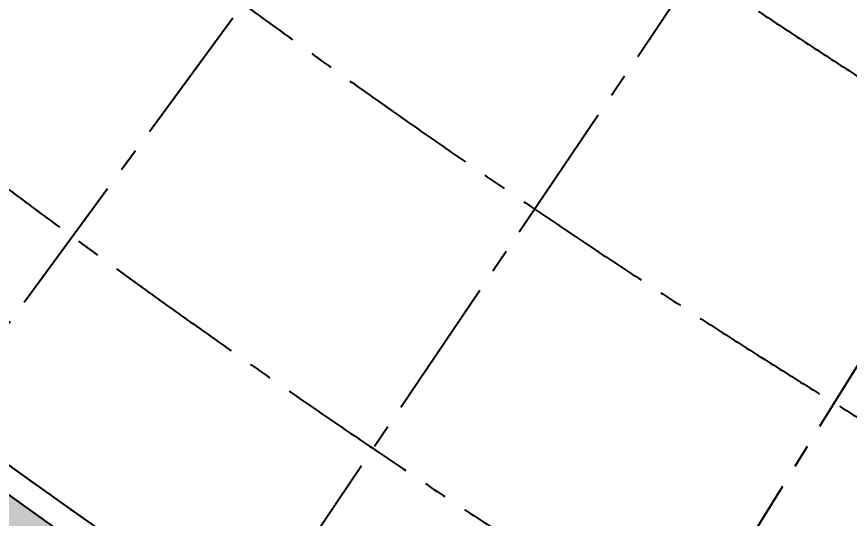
# Model space of a CAD drawing. Extents: x -668578 to 2331563, y -1202445 to 1620273.
# Drawn here: x 1567995 to 1590489, y 79529 to 93077 of the extents above; entities that cross this region are included whole.
import ezdxf

# ---------------------------------------------------------------- set-up
doc = ezdxf.new("R2010")
doc.units = 0
doc.linetypes.add('CENTER2', pattern=[28.575000000000003, 19.05, -3.175, 3.175, -3.175])
doc.linetypes.add('DASH', pattern=[0.35, 0.25, -0.1])
doc.layers.get('0').update_dxf_attribs({"color": 8})
doc.layers.get('Defpoints').update_dxf_attribs({"color": 8})
for name, color, linetype in [('#填充层', 8, 'Continuous'), ('#幕墙线-平面', 8, 'Continuous'), ('#标注', 8, 'Continuous'), ('#轴线', 8, 'CENTER2')]:
    doc.layers.add(name, color=color, linetype=linetype)
doc.styles.add('JHZX', font='jrs.shx', dxfattribs={"width": 0.6, "bigfont": 'jhz.shx'})
doc.dimstyles.new('JZBZ-400', dxfattribs={"dimscale": 400, "dimtxt": 3, "dimasz": 1.5, "dimexe": 1, "dimexo": 1, "dimgap": 0.5, "dimtad": 1, "dimdec": 0, "dimdsep": 46, "dimtxsty": 'JHZX', "dimblk1": 'ARCHTICK', "dimblk2": 'ARCHTICK', "dimsah": 1, "dimcen": 0, "dimclrd": 1, "dimclre": 1, "dimclrt": 2, "dimazin": 2, "dimtfac": 1, "dimtdec": 0, "dimtix": 1, "dimtmove": 0, "dimatfit": 3, "dimfxl": 0, "dimtolj": 1, "dimlwd": -1, "dimlwe": -1, "dimarcsym": 0})

# ---------------------------------------------------------------- blocks, each defined once
blk = doc.blocks.new('_ARCHTICK')
at = {"color": 0, "linetype": 'ByBlock', "const_width": 0.15}
blk.add_lwpolyline([(-0.5, -0.5), (0.5, 0.5)], dxfattribs=at)
blk = doc.blocks.new('*D2939')
at = {"layer": '#标注', "ltscale": 300, "transparency": 16777216}
for p, q in [((-1772.791618300945, -1481.365197545436), (-9341.748198340536, -7862.657879242006)), ((165913.7732030131, -92055.65823940704), (164727.0996400029, -101884.2800072265))]:
    blk.add_line(p, q, dxfattribs=at)
blk.add_arc((197092.1482162317, 166179.1797920645), 269610.2124900237, 220.1338192809485, 263.1156299250187, dxfattribs=at)
at = {"layer": 'Defpoints', "color": 0, "ltscale": 300, "transparency": 16777216}
for p in [(197092.1482162317, 166179.1797920645), (-1466.975190824596, -1223.535190204158), (40379.67516651106, -53208.30268940322), (165961.7196095993, -91658.54220838404)]:
    blk.add_point(p, dxfattribs=at)
at = {"layer": '#标注', "ltscale": 300, "transparency": 16777216, "xscale": 600, "yscale": 600, "zscale": 600}
for p, rotation in [((-9035.931770864163, -7604.827871900749), 130.1338192809485), ((164775.0460465892, -101487.1639762035), 353.1156299250187)]:
    blk.add_blockref('_ARCHTICK', p, dxfattribs=dict(at, rotation=rotation))
at = {"layer": '#标注', "ltscale": 300, "transparency": 16777216, "insert": (69341.55334645722, -70334.48968467087), "char_height": 1200, "attachment_point": 5, "rotation": 331.6247246029835, "style": 'JHZX'}
blk.add_mtext('\\A1;42.98°', dxfattribs=at)
blk = doc.blocks.new('*D3011')
at = {"layer": '#标注', "transparency": 16777216}
for p, q in [((-110236.3580927239, -33019.27502238589), (-114269.2012012674, -38744.27778255411)), ((-114038.8458056015, -38417.26648047476), (-105718.0291182092, -44278.66945981896)), ((-101915.5414053316, -38880.6780017301), (-105948.3845138751, -44605.68076189831))]:
    blk.add_line(p, q, dxfattribs=at)
at = {"layer": 'Defpoints', "color": 0, "transparency": 16777216}
for p in [(-110006.002697058, -32692.26372030654), (-101685.1860096657, -38553.66669965075), (-105718.0291182092, -44278.66945981896)]:
    blk.add_point(p, dxfattribs=at)
at = {"layer": '#标注', "transparency": 16777216, "xscale": 600, "yscale": 600, "zscale": 600}
for p, rotation in [((-114038.8458056015, -38417.26648047476), 144.8381225946805), ((-105718.0291182092, -44278.66945981896), 324.8381225946805)]:
    blk.add_blockref('_ARCHTICK', p, dxfattribs=dict(at, rotation=rotation))
at = {"layer": '#标注', "transparency": 16777216, "insert": (-109417.7266705737, -40693.94536598814), "char_height": 1200, "attachment_point": 5, "rotation": 324.8381225946805, "style": 'JHZX'}
blk.add_mtext('\\A1;10178', dxfattribs=at)
blk = doc.blocks.new('A$Caccc0cd0')
at = {"layer": '#标注'}
dim = blk.add_aligned_dim(p1=(-110006.002697058, -32692.26372030654), p2=(-101685.1860096657, -38553.66669965074), distance=-7002.819442343241, dimstyle='JZBZ-400', override={"dimclrd": 256, "dimclre": 256, "dimclrt": 256}, dxfattribs=at)
dim.commit()
dim.dimension.update_dxf_attribs({"geometry": '*D3011', "text_midpoint": (-109417.7266705737, -40693.94536598814)})
blk = doc.blocks.new('DSGDFG')
at = {"layer": '#标注', "ltscale": 300}
blk.add_arc((197092.151355247, 166179.1920613433), 257800.0000000007, 220.1360728823768, 263.1156295571803, dxfattribs=at)
at = {"layer": '#轴线', "ltscale": 200}
for p, q in [((43365.92920727399, -43147.46462461073), (84924.37316075922, 13442.03373072462)), ((91040.72196919634, 9133.5161413241), (51745.48963866313, -49056.60982769798)), ((97322.37239822163, 5069.784493485728), (60352.86970481253, -54628.99893156136))]:
    blk.add_line(p, q, dxfattribs=at)
for radius in [206950.0000000004, 212800.0000000004, 220600.0000000004, 228400.0000000004, 236200.0000000004, 244000.0000000004, 251800.0000000004, 257800.0000000004]:
    blk.add_arc((197092.1513552468, 166179.1920613431), radius, 218.4388923744016, 265.1405841852512, dxfattribs=at)
at = {"layer": '#标注', "ltscale": 300}
blk.add_blockref('A$Caccc0cd0', (154502.6209182295, -8915.558944611956), dxfattribs=at)
dim = blk.add_angular_dim_3p(base=(40379.67516651106, -53208.30268940322), center=(197092.1482162317, 166179.1797920645), p1=(-1466.975190824596, -1223.535190204158), p2=(165961.7196095993, -91658.54220838402), dimstyle='JZBZ-400', override={"dimclrd": 256, "dimclre": 256, "dimclrt": 256}, dxfattribs=at)
dim.commit()
dim.dimension.update_dxf_attribs({"geometry": '*D2939', "text_midpoint": (69341.55334645722, -70334.48968467087)})

msp = doc.modelspace()

# ---------------------------------------------------------------- hatches: boundary and pattern name
at = {"layer": '#填充层', "ltscale": 5}
h = msp.add_hatch(dxfattribs=at)
h.set_pattern_fill('DOTS', color=256, scale=300)
h.set_pattern_definition([(0, (1499898.777027618, 275661.4264817045), (238.125, 476.25), [0, -476.25])])
edge = h.paths.add_edge_path()
edge.add_arc((1718541.04347246, 290089.1825916904), 258450.0000122762, 224.2010680907206, 263.0036580566755)
edge.add_arc((1687376.985044699, 36144.25949104445), 2599.999999999618, 263.0036580561427, 353.115629925022)
edge.add_line((1689958.239246348, 35832.60784823389), (1699116.865503937, 111688.9142534468))
edge.add_arc((1675951.513029902, 114994.4315735811), 23399.99999999987, 351.8791540171561, 408.4110155012523)
edge.add_line((1691484.021918594, 132495.8934445993), (1690101.995247554, 131048.2174569779))
edge.add_arc((1675948.321140328, 114990.4893547565), 21405.07235536606, 48.60625955378568, 51.23890231349652)
edge.add_line((1689349.491480396, 131681.377768946), (1689159.609878179, 131449.1013408638))
edge.add_arc((1675949.607221914, 114985.3847495828), 21108.24801295796, 51.25746606330708, 104.0093023544159)
edge.add_line((1670839.73464989, 135465.7982335488), (1670192.590099086, 137674.7050877369))
edge.add_arc((1675951.513030889, 114994.4315731884), 23400.00000062333, 104.2473117498924, 212.3661627149257)
edge.add_line((1656186.838222372, 102467.7548493821), (1652038.789221159, 89843.20838746446))
edge.add_arc((1718541.043465732, 290089.1825787133), 210999.9999986069, 242.3756600973465, 251.62852708999202, ccw=False)
edge.add_line((1620706.153831682, 103141.7718726395), (1620179.691224763, 102119.3262593125))
edge.add_arc((1718541.04346532, 290089.1825779399), 212149.9999977291, 234.0851270116521, 242.37772087812482, ccw=False)
edge.add_line((1594097.542817536, 118271.1461394996), (1594778.255679421, 119198.0699989475))
edge.add_arc((1718541.04346347, 290089.1825760542), 210999.9999950733, 233.5227855587175, 234.0871865955971, ccw=False)
edge.add_arc((1601139.379293661, 142933.1030267347), 23899.9999999685, 250.3460703162144, 257.1003230833905)
edge.add_line((1595803.83288865, 119636.280398778), (1596334.551120201, 119514.7328470948))
edge.add_arc((1590954.355791283, 96022.95772849166), 24100.00000000698, 56.67752398748638, 77.10032308337088, ccw=False)
edge.add_arc((1718541.043459417, 290089.1825656286), 208149.9999842003, 236.6775239869844, 251.6257060700821)
edge.add_line((1652927.316339129, 92551.18291288603), (1655362.302962887, 99959.25135525523))
edge.add_arc((1675951.512233832, 114994.4316696944), 25494.55207471757, -6.884370074981291, 216.1386244719837, ccw=False)
edge.add_line((1701262.250565385, 111938.5012709214), (1691785.922599286, 33450.83100518363))
edge.add_arc((1689205.315513597, 33761.66306029755), 2599.259413216486, 263.4547283034507, 353.1318561132468, ccw=False)
edge.add_arc((1718541.053828594, 290089.2039390777), 260600.0223987816, 224.7692622454333, 263.4709527714301, ccw=False)
edge.add_arc((1535374.285491531, 108391.8001744133), 2599.999999823963, 144.4518068245103, 224.7692605196787, ccw=False)

# ---------------------------------------------------------------- linework, layer by layer
at = {"layer": '#幕墙线-平面', "ltscale": 300}
msp.add_lwpolyline([(1687060.289512337, 33563.6192701261, -0.1896724665705532), (1520685.200405335, 123807.8911893588, -0.4137557307421613), (1520999.729779983, 127468.4832556868), (1553033.76597313, 154475.9787489982, -0.4142820029461422), (1557191.102681616, 154121.5518412802, 0.06101702159663614), (1594778.255679421, 119198.0699989475), (1594097.542817536, 118271.1461394997, 0.03619906562373296), (1620179.691224763, 102119.3262593125), (1620706.153831682, 103141.7718726394, 0.04039519900043325), (1652038.789221159, 89843.20838746446), (1656186.838222372, 102467.7548493822, -0.5101788404661648), (1670192.590099086, 137674.7050877369), (1670839.73464989, 135465.7982335488, -0.2343261784634417), (1689159.609878179, 131449.1013408638), (1689349.491480396, 131681.377768946, -0.01148757632340535), (1690101.995247555, 131048.2174569779), (1691484.021918594, 132495.8934445993, -0.2517943818826403), (1699116.865503937, 111688.9142534462), (1689958.239246348, 35832.60784823413, -0.4147747798173004), (1687060.388975351, 33563.60706794064, 0.4147747798173004)], format="xyb", dxfattribs=at)
at = {"layer": '#幕墙线-平面', "linetype": 'DASH'}
msp.add_lwpolyline([(1701260.772420367, 111938.6666949292, 1.469013519983646), (1655360.824817874, 99959.41677931677), (1652925.838194116, 92551.34833694746, -0.06531639655468416), (1604192.228229745, 116160.8885729812, 0.08934789545122705), (1596333.072975181, 119514.8982711581), (1595802.354743637, 119636.4458228394, -0.1125361045484937), (1586232.723067736, 124250.5045660065, -0.0289167358602207), (1567982.280702303, 140623.209537493, 0.4135317777768934), (1564309.650820475, 140640.842018419), (1533545.329197164, 110241.3772921534, 0.4147813150809291), (1533526.940849237, 106560.9066498611, 0.1704931411937264), (1688909.029618458, 31179.34172008293, 0.4123966734240728), (1691784.445578917, 33451.00576550497), (1701260.771450383, 111938.6585777536)], format="xyb", dxfattribs=at)

# ---------------------------------------------------------------- block references
at = {"layer": '#标注'}
msp.add_blockref('DSGDFG', (1521448.890479225, 123909.9869659723), dxfattribs=at)

doc.saveas('drawing.dxf')
